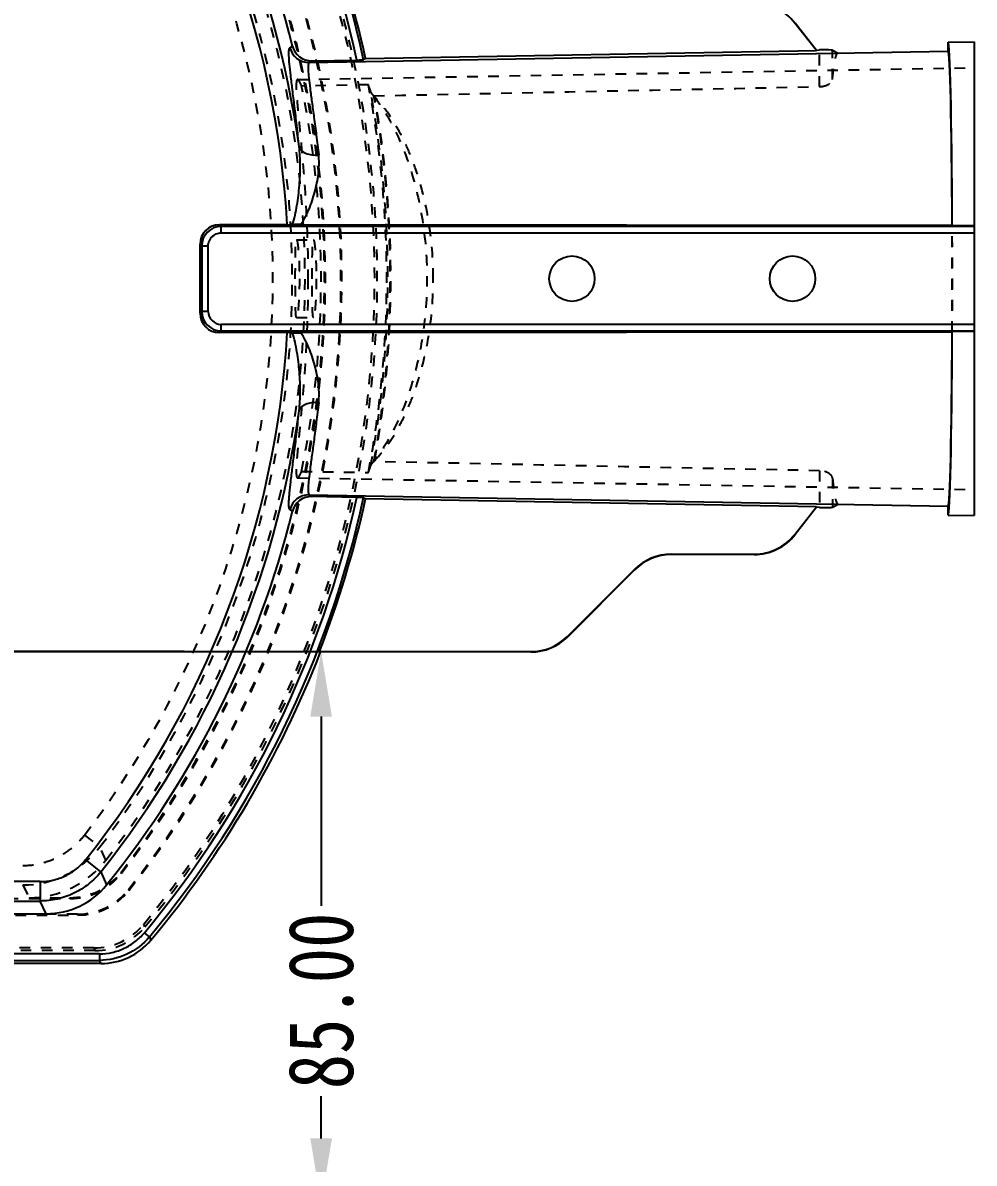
# Model space of a CAD drawing. Header units: millimetres. Extents: x -946 to 3963, y -10008 to 1396.
# Drawn here: x 189.6 to 336.3, y -49.7 to 126 of the extents above; entities that cross this region are included whole.
import ezdxf

# ---------------------------------------------------------------- set-up
doc = ezdxf.new("R2010")
doc.units = ezdxf.units.MM
doc.header["$LTSCALE"] = 16.335
doc.header["$PDMODE"] = 3
doc.header["$PDSIZE"] = 0.3125
doc.linetypes.add('HIDDEN', pattern=[0.2, 0.1, -0.1])
doc.layers.get('0').update_dxf_attribs({"linetype": 'CONTINUOUS'})
doc.layers.get('Defpoints').update_dxf_attribs({"linetype": 'CONTINUOUS'})
doc.layers.add('DEFAULT_2', color=8, linetype='HIDDEN')
doc.styles.get("Standard").update_dxf_attribs({"font": 'txt', "width": 0.8})
doc.dimstyles.new('11', dxfattribs={"dimtxt": 10, "dimasz": 10, "dimexe": 0, "dimexo": 0, "dimgap": 0, "dimtad": 0, "dimzin": 0, "dimdsep": 46, "dimtxsty": 'Standard', "dimcen": 0, "dimclrd": 4, "dimclre": 4, "dimclrt": 6, "dimazin": 0, "dimtfac": 1, "dimtofl": 0, "dimtmove": 0, "dimatfit": 3, "dimfxl": 0, "dimtolj": 1, "dimtzin": 0, "dimarcsym": 0})

# ---------------------------------------------------------------- blocks, each defined once
blk = doc.blocks.new('*D11')
at = {"color": 4, "lineweight": -2}
for p, q in [((214.49, 29.13), (172.52, 29.13)), ((172.52, 19.13), (172.52, -28.32)), ((172.52, -140.87), (172.52, -61.66)), ((214.49, -150.87), (172.52, -150.87))]:
    blk.add_line(p, q, dxfattribs=at)
at = {"color": 4}
for points in [[(170.86, 19.13), (174.19, 19.13), (172.52, 29.13)], [(170.86, -140.87), (174.19, -140.87), (172.52, -150.87)]]:
    blk.add_solid(points, dxfattribs=at)
at = {"layer": 'Defpoints', "color": 0}
for p in [(172.52, 29.13), (214.49, 29.13), (214.49, -150.87)]:
    blk.add_point(p, dxfattribs=at)
at = {"color": 6, "insert": (172.52, -44.99), "char_height": 10, "attachment_point": 5, "rotation": 90}
blk.add_mtext('\\A1;180.00', dxfattribs=at)
blk = doc.blocks.new('*D69')
at = {"color": 4, "lineweight": -2}
for p, q in [((186.91, 29.13), (235.6, 29.13)), ((235.6, 19.13), (235.6, -10.01)), ((235.6, -45.87), (235.6, -39.35)), ((226.92, -55.87), (235.6, -55.87))]:
    blk.add_line(p, q, dxfattribs=at)
at = {"color": 4}
for points in [[(233.93, 19.13), (237.27, 19.13), (235.6, 29.13)], [(233.93, -45.87), (237.27, -45.87), (235.6, -55.87)]]:
    blk.add_solid(points, dxfattribs=at)
at = {"layer": 'Defpoints', "color": 0}
for p in [(186.91, 29.13), (226.92, -55.87), (235.6, -55.87)]:
    blk.add_point(p, dxfattribs=at)
at = {"color": 6, "insert": (235.6, -24.68), "char_height": 10, "attachment_point": 5, "rotation": 90}
blk.add_mtext('\\A1;85.00', dxfattribs=at)

msp = doc.modelspace()

# ---------------------------------------------------------------- linework, layer by layer
at = {"color": 7, "linetype": 'Continuous'}
for p, q in [((308.622, 125.965), (308.663, 125.998)), ((311.934, 121.714), (308.622, 125.965)), ((308.663, 125.998), (311.932, 121.802)), ((332.261, 123.011), (336.261, 123.081)), ((332.261, 121.611), (332.261, 123.011)), ((336.261, 123.079), (336.261, 50.082)), ((230.796, 122.156), (231.202, 122.415)), ((233.757, 119.878), (332.261, 121.611)), ((242.443, 120.5), (311.934, 121.714)), ((311.932, 121.802), (312.413, 121.81)), ((311.932, 121.802), (311.934, 121.714)), ((314.41, 121.79), (315.313, 121.301)), ((234.165, 120.142), (233.757, 119.878)), ((234.165, 120.142), (241.131, 120.264)), ((242.144, 120.309), (242.443, 120.5)), ((230.392, 94.895), (219.937, 94.895)), ((219.937, 94.895), (220.201, 94.63)), ((232.465, 94.909), (332.855, 94.813)), ((336.261, 94.63), (220.201, 94.63)), ((220.201, 93.632), (220.201, 94.63)), ((220.201, 93.632), (336.261, 93.632)), ((332.881, 94.737), (332.855, 94.813)), ((336.261, 94.734), (332.881, 94.737)), ((217.205, 91.634), (216.941, 91.899)), ((216.941, 81.262), (216.941, 91.899)), ((217.205, 91.634), (218.204, 91.634)), ((217.205, 91.634), (217.205, 81.527)), ((218.204, 81.527), (218.204, 91.634)), ((216.941, 81.262), (217.205, 81.527)), ((218.204, 81.527), (217.205, 81.527)), ((336.261, 79.53), (220.201, 79.53)), ((220.201, 78.531), (220.201, 79.53)), ((220.201, 78.531), (219.937, 78.266)), ((230.392, 78.266), (219.937, 78.266)), ((220.201, 78.531), (336.261, 78.531)), ((332.855, 78.348), (232.465, 78.252)), ((332.855, 78.348), (332.881, 78.424)), ((336.261, 78.428), (332.881, 78.424)), ((233.757, 53.284), (332.261, 51.55)), ((233.757, 53.284), (234.165, 53.019)), ((241.131, 52.898), (234.165, 53.019)), ((242.443, 52.661), (242.144, 52.852)), ((231.202, 50.746), (230.796, 51.006)), ((311.934, 51.447), (242.443, 52.661)), ((308.622, 47.196), (311.934, 51.447)), ((311.932, 51.36), (308.663, 47.164)), ((311.934, 51.447), (311.932, 51.36)), ((312.413, 51.351), (311.932, 51.36)), ((314.41, 51.372), (315.313, 51.861)), ((332.261, 50.15), (332.261, 51.55)), ((332.261, 50.15), (336.261, 50.081)), ((308.663, 47.164), (308.622, 47.196)), ((289.574, 44.133), (302.352, 44.133)), ((289.574, 44.081), (289.574, 44.133)), ((302.352, 44.081), (289.574, 44.081)), ((302.352, 44.133), (302.352, 44.081)), ((273.567, 31.461), (283.88, 41.775)), ((283.917, 41.738), (273.604, 31.424)), ((283.88, 41.775), (283.917, 41.738)), ((273.604, 31.424), (273.567, 31.461)), ((235.36, 29.133), (267.947, 29.133)), ((235.36, 29.133), (235.509, 29.081)), ((267.947, 29.081), (235.509, 29.081)), ((267.947, 29.133), (267.947, 29.081)), ((201.653, -4.777), (199.311, -2.909)), ((201.653, -4.777), (202.542, -6.805)), ((192.285, -6.291), (161.073, -6.291)), ((192.285, -6.291), (192.285, -9.287)), ((161.065, -9.287), (192.285, -9.287)), ((193.226, -11.25), (192.285, -9.287)), ((160.746, -11.25), (193.226, -11.25)), ((209.127, -14.826), (208.359, -14.188)), ((209.127, -14.826), (209.347, -15.328)), ((201.447, -17.431), (157.961, -17.431)), ((201.447, -17.431), (201.447, -18.429)), ((201.677, -18.919), (157.881, -18.919)), ((157.961, -18.429), (201.447, -18.429)), ((201.677, -18.919), (201.447, -18.429))]:
    msp.add_line(p, q, dxfattribs=at)
for centre in [(274.261, 86.581), (308.261, 86.581)]:
    msp.add_circle(centre, 3.5, dxfattribs=at)
for centre, radius, start, end in [((87.133, 86.581), 158.638, 12.27546, 39.7349), ((87.133, 86.581), 157.639, 12.33754, 39.7349), ((87.133, 86.581), 148.459, 13.96747, 38.97872), ((87.133, 86.581), 146.496, 7.98695, 38.58082), ((87.133, 86.581), 143.5, 3.32159, 38.58082), ((87.133, 86.581), 158.971, 12.31995, 21.18448), ((302.352, 121.081), 7.948, 37.92396, 90), ((233.71, 122.879), 3.002, 193.9483, 270.88908), ((234.111, 123.139), 2.998, 193.99065, 271.04162), ((230.394, 151.042), 56.146, 269.99792, 270.77825), ((232.442, 2.815), 92.094, 89.98582, 90.80003), ((220.207, 91.629), 3.001, 90.11017, 179.88983), ((220.207, 81.533), 3.001, 180.11017, 269.88983), ((220.2, 81.526), 1.996, 179.96671, 270.03317), ((87.133, 86.581), 143.5, 321.41918, 356.67841), ((230.4, 23.07), 55.196, 89.21503, 90.0088), ((232.405, 164.981), 86.729, 269.17478, 270.03937), ((87.133, 86.581), 146.496, 321.41918, 352.01305), ((87.133, 86.581), 157.639, 320.2651, 347.66246), ((87.133, 86.581), 158.638, 320.2651, 347.72454), ((233.71, 50.282), 3.002, 89.11058, 166.05168), ((234.111, 50.022), 2.998, 88.95816, 166.00976), ((87.133, 86.581), 158.971, 338.81552, 347.68005), ((87.133, 86.581), 148.459, 321.02128, 346.03252), ((302.352, 52.081), 7.948, 270, 322.07604), ((302.352, 52.081), 8, 270, 322.07604), ((289.574, 36.081), 8.052, 90, 135), ((289.574, 36.081), 8, 90, 135), ((267.947, 37.081), 7.948, 270, 315), ((267.947, 37.081), 8, 270, 315), ((87.133, 86.581), 159.128, 320.17671, 338.81724), ((193.227, 0.732), 11.982, 269.99695, 321.02433), ((201.677, -8.934), 9.985, 269.99685, 320.17986)]:
    msp.add_arc(centre, radius, start, end, dxfattribs=at)
for centre, major_axis, ratio, start_param, end_param in [((332.261, 86.581), (0, 36.43), 0.0174551, 4.9381931, 6.28349), ((312.413, 121.752), (2, 0.035), 0.0292994, 0.0518478, 1.5702842), ((332.261, 86.581), (0, 35.031), 0.0174551, -1.3335631, 0.0003047), ((219.945, 91.891), (-2.127, 2.127), 0.9972647, 5.4991567, 7.0672139), ((219.945, 81.27), (2.127, 2.127), 0.9972647, 2.357564, 3.9256213), ((332.261, 86.581), (0, 36.43), 0.0174551, 3.141288, 4.4865848), ((332.261, 86.581), (0, 35.031), 0.0174551, -3.1418973, -1.8080295), ((312.413, 51.41), (2, -0.035), 0.0292994, -1.5702842, -0.0518478)]:
    msp.add_ellipse(centre, major_axis=major_axis, ratio=ratio, start_param=start_param, end_param=end_param, dxfattribs=at)
for points, knots in [([(232.207, 106.937), (232.096, 108.023), (231.87, 110.088), (231.52, 113.009), (231.199, 115.569), (230.93, 117.737), (230.738, 119.485), (230.642, 120.671), (230.628, 121.39), (230.648, 121.755), (230.69, 122.002), (230.754, 122.13), (230.796, 122.157)], [0, 0, 0, 0, 0.2134967, 0.4061494, 0.5752647, 0.7181548, 0.8333481, 0.9191431, 0.9504621, 0.9740829, 0.9902731, 1, 1, 1, 1]), ([(233.757, 119.878), (233.716, 119.853), (233.651, 119.734), (233.611, 119.502), (233.592, 119.161), (233.61, 118.488), (233.711, 117.379), (233.911, 115.745), (234.189, 113.716), (234.519, 111.32), (234.88, 108.587), (235.112, 106.654), (235.227, 105.638)], [0, 0, 0, 0, 0.0098904, 0.0260701, 0.0496329, 0.0808863, 0.1665789, 0.2817316, 0.4246331, 0.5937869, 0.7864805, 1, 1, 1, 1]), ([(241.131, 120.264), (241.256, 120.266), (241.438, 120.27), (241.67, 120.277), (241.82, 120.283), (241.945, 120.29), (242.042, 120.294), (242.103, 120.303), (242.136, 120.304), (242.144, 120.309)], [0, 0, 0, 0, 0.3685569, 0.5377045, 0.6875404, 0.8128992, 0.9088835, 0.9720192, 1, 1, 1, 1]), ([(231.157, 94.9), (231.336, 95.368), (231.608, 96.357), (231.888, 97.87), (232.114, 99.408), (232.321, 101.451), (232.434, 103.964), (232.326, 105.963), (232.208, 106.935)], [0, 0, 0, 0, 0.1236901, 0.2519551, 0.3798218, 0.5072546, 0.7583684, 1, 1, 1, 1]), ([(232.208, 106.936), (232.253, 106.729), (232.443, 106.416), (232.829, 106.109), (233.376, 105.82), (234.195, 105.623), (234.882, 105.61), (235.227, 105.638)], [0, 0, 0, 0, 0.180827, 0.2924588, 0.4189747, 0.7051027, 1, 1, 1, 1]), ([(232.465, 94.909), (233.017, 95.737), (233.694, 97.069), (234.354, 98.914), (234.737, 100.293), (235.037, 101.661), (235.243, 103.011), (235.303, 104.338), (235.262, 105.21), (235.227, 105.638)], [0, 0, 0, 0, 0.2651551, 0.3948114, 0.5219779, 0.646482, 0.7677606, 0.885599, 1, 1, 1, 1]), ([(218.789, 93.047), (218.973, 93.23), (219.416, 93.53), (219.942, 93.631), (220.201, 93.632)], [0, 0, 0, 0, 0.499995, 1, 1, 1, 1]), ([(218.204, 91.634), (218.205, 91.894), (218.306, 92.42), (218.606, 92.863), (218.789, 93.047)], [0, 0, 0, 0, 0.500005, 1, 1, 1, 1]), ([(232.208, 66.226), (232.326, 67.198), (232.434, 69.197), (232.321, 71.711), (232.114, 73.753), (231.888, 75.291), (231.608, 76.805), (231.336, 77.793), (231.157, 78.261)], [0, 0, 0, 0, 0.2416316, 0.4927454, 0.6201782, 0.7480449, 0.8763099, 1, 1, 1, 1]), ([(235.227, 67.524), (235.262, 67.952), (235.303, 68.823), (235.243, 70.15), (235.037, 71.501), (234.737, 72.868), (234.354, 74.248), (233.694, 76.092), (233.017, 77.425), (232.465, 78.252)], [0, 0, 0, 0, 0.1144012, 0.2322397, 0.353518, 0.4780225, 0.6051891, 0.7348451, 1, 1, 1, 1]), ([(232.208, 66.225), (232.253, 66.433), (232.443, 66.745), (232.829, 67.052), (233.376, 67.341), (234.195, 67.539), (234.882, 67.551), (235.227, 67.524)], [0, 0, 0, 0, 0.1808293, 0.292465, 0.4189855, 0.705114, 1, 1, 1, 1]), ([(235.227, 67.524), (235.112, 66.508), (234.881, 64.582), (234.521, 61.855), (234.191, 59.461), (233.912, 57.431), (233.713, 55.796), (233.614, 54.687), (233.597, 54.012), (233.614, 53.666), (233.652, 53.431), (233.715, 53.308), (233.756, 53.284)], [0, 0, 0, 0, 0.2133617, 0.4048709, 0.574175, 0.7176614, 0.8324792, 0.9180959, 0.9496375, 0.973569, 0.9900408, 1, 1, 1, 1]), ([(230.796, 51.005), (230.754, 51.032), (230.691, 51.164), (230.651, 51.413), (230.633, 51.784), (230.642, 52.268), (230.676, 52.867), (230.761, 53.889), (230.932, 55.439), (231.201, 57.609), (231.521, 60.167), (231.871, 63.082), (232.096, 65.14), (232.207, 66.225)], [0, 0, 0, 0, 0.0098022, 0.0262885, 0.0502789, 0.0818855, 0.1210451, 0.1676115, 0.2824689, 0.4259387, 0.5951973, 0.7866593, 1, 1, 1, 1]), ([(242.144, 52.852), (242.136, 52.857), (242.103, 52.858), (242.042, 52.867), (241.945, 52.872), (241.82, 52.878), (241.67, 52.884), (241.438, 52.892), (241.256, 52.896), (241.131, 52.898)], [0, 0, 0, 0, 0.0279798, 0.0911136, 0.1870957, 0.3124512, 0.4622862, 0.6314376, 1, 1, 1, 1]), ([(192.285, -6.291), (192.955, -6.284), (194.299, -6.132), (196.215, -5.467), (197.93, -4.384), (198.887, -3.428), (199.311, -2.909)], [0, 0, 0, 0, 0.2499347, 0.5, 0.7500653, 1, 1, 1, 1]), ([(201.653, -4.777), (201.094, -5.476), (199.816, -6.748), (197.529, -8.179), (194.981, -9.079), (193.184, -9.287), (192.285, -9.287)], [0, 0, 0, 0, 0.2503203, 0.4992385, 0.7485062, 1, 1, 1, 1]), ([(201.447, -17.431), (202.102, -17.424), (203.416, -17.279), (205.294, -16.642), (206.983, -15.605), (207.935, -14.688), (208.359, -14.188)], [0, 0, 0, 0, 0.2499367, 0.5, 0.7500633, 1, 1, 1, 1]), ([(209.127, -14.826), (208.199, -15.942), (205.821, -17.774), (202.893, -18.429), (201.447, -18.429)], [0, 0, 0, 0, 0.5008121, 1, 1, 1, 1])]:
    msp.add_open_spline(points, degree=3, knots=knots, dxfattribs=at)
at = {"layer": 'DEFAULT_2', "color": 8, "linetype": 'HIDDEN'}
for p, q in [((312.413, 116.167), (312.413, 121.81)), ((314.41, 117.286), (314.41, 121.79)), ((315.259, 121.314), (315.313, 121.301)), ((231.969, 117.26), (336.261, 119.081)), ((242.883, 116.449), (232.594, 116.263)), ((231.816, 92.581), (234.421, 92.581)), ((231.816, 80.581), (234.421, 80.581)), ((232.594, 56.898), (242.883, 56.712)), ((312.413, 56.994), (312.413, 51.351)), ((231.969, 55.901), (336.261, 54.081)), ((314.41, 55.875), (314.41, 51.372)), ((315.313, 51.861), (315.259, 51.848)), ((199.138, 0.877), (201.517, -0.943)), ((202.414, -2.994), (201.517, -0.943)), ((204.709, -4.93), (204.773, -5.07)), ((189.621, -6.82), (190.586, -8.783)), ((190.586, -8.783), (196.829, -8.783)), ((196.895, -8.919), (196.829, -8.783)), ((205.888, -7.536), (205.951, -7.676)), ((161.125, -8.919), (196.895, -8.919)), ((159.092, -11.456), (198.127, -11.456)), ((198.062, -11.319), (159.115, -11.319)), ((198.127, -11.456), (198.062, -11.319)), ((208.447, -13.28), (208.264, -12.866)), ((200.737, -16.919), (158.206, -16.919)), ((200.546, -16.516), (158.271, -16.516)), ((200.546, -16.516), (200.737, -16.919))]:
    msp.add_line(p, q, dxfattribs=at)
for centre, radius, start, end in [((87.133, 86.581), 157.128, 320.54036, 39.45964), ((87.133, 86.581), 156.725, 320.61471, 39.38529), ((87.133, 86.581), 151.528, 321.60242, 38.39758), ((87.133, 86.581), 151.664, 321.57578, 38.42422), ((87.133, 86.581), 148.992, 322.10607, 37.89393), ((87.133, 86.581), 149.128, 322.07863, 37.92137), ((87.133, 86.581), 145.992, 322.15246, 37.84754), ((87.133, 86.581), 144.029, 322.57776, 37.42224), ((87.133, 86.581), 141.033, 322.57776, 37.42224), ((87.133, 86.581), 148.459, 348.46661, 11.53339), ((87.133, 86.581), 158.588, 349.14412, 10.85588), ((87.133, 86.581), 158.743, 349.49544, 10.50456), ((87.133, 86.581), 159.128, 349.80255, 10.19745), ((87.133, 86.581), 159.215, 349.87726, 10.12274), ((189.617, 8.166), 14.986, 270.01287, 322.56492), ((190.587, 6.195), 14.978, 269.99669, 322.15577), ((196.829, 1.202), 9.985, 269.99648, 322.10958), ((196.896, 1.066), 9.985, 269.99649, 322.08214), ((198.062, -1.334), 9.985, 269.99659, 321.60584), ((198.128, -1.471), 9.985, 269.99659, 321.57919), ((200.547, -6.531), 9.985, 269.99675, 320.61795), ((200.737, -6.934), 9.985, 269.99677, 320.5436)]:
    msp.add_arc(centre, radius, start, end, dxfattribs=at)
for centre, major_axis, ratio, start_param, end_param in [((332.261, 86.581), (0, 35.031), 0.0174551, -1.8080295, -1.3335631), ((332.261, 86.581), (0, 36.43), 0.0174551, -1.7966005, -1.3449922), ((315.261, 86.581), (0, 34.734), 0.0524078, -3.6280003, -3.1425074)]:
    msp.add_ellipse(centre, major_axis=major_axis, ratio=ratio, start_param=start_param, end_param=end_param, dxfattribs=at)
for points, knots in [([(314.41, 117.286), (314.468, 117.867), (314.58, 118.871), (314.756, 120.022), (314.914, 120.697), (315.007, 120.991), (315.088, 121.161), (315.149, 121.258), (315.216, 121.314), (315.259, 121.314)], [0, 0, 0, 0, 0.4188884, 0.7251558, 0.8349351, 0.9158817, 0.9458498, 0.9692413, 1, 1, 1, 1]), ([(231.969, 117.26), (231.903, 117.259), (231.826, 117.104), (231.794, 116.907), (231.768, 116.641), (231.761, 116.311), (231.767, 115.906), (231.786, 115.433), (231.833, 114.665), (231.924, 113.54), (232.069, 111.998), (232.246, 110.212), (232.523, 107.396), (232.886, 103.412), (233.257, 98.181), (233.513, 92.497), (233.574, 88.578), (233.574, 86.581)], [0, 0, 0, 0, 0.0064188, 0.0125874, 0.0210483, 0.0318379, 0.0449435, 0.0603366, 0.0779815, 0.1198733, 0.1702963, 0.2287835, 0.2946734, 0.4459345, 0.6183501, 0.8054205, 1, 1, 1, 1]), ([(232.594, 116.263), (232.534, 116.41), (232.425, 116.664), (232.257, 116.981), (232.124, 117.177), (232.014, 117.261), (231.969, 117.26)], [0, 0, 0, 0, 0.3956154, 0.6911385, 0.8885113, 1, 1, 1, 1]), ([(243.215, 115.522), (243.187, 115.608), (243.082, 115.92), (242.97, 116.229), (242.883, 116.449)], [0, 0, 0, 0, 0.2778079, 1, 1, 1, 1]), ([(312.413, 116.167), (312.678, 116.173), (313.064, 116.226), (313.535, 116.39), (314.011, 116.628), (314.379, 116.976), (314.41, 117.286)], [0, 0, 0, 0, 0.328441, 0.4781411, 0.6135721, 1, 1, 1, 1]), ([(243.869, 114.564), (243.719, 114.717), (243.462, 115.011), (243.27, 115.356), (243.215, 115.522)], [0, 0, 0, 0, 0.5510026, 1, 1, 1, 1]), ([(243.747, 114.753), (244.963, 113.163), (247.217, 109.373), (249.781, 102.765), (251.508, 95), (252.121, 86.581), (251.508, 78.161), (249.781, 70.396), (247.217, 63.788), (244.963, 59.998), (243.747, 58.408)], [0, 0, 0, 0, 0.1008157, 0.2205438, 0.3557432, 0.5000016, 0.6442588, 0.7794564, 0.8991843, 1, 1, 1, 1]), ([(252.886, 86.581), (252.886, 89.578), (252.428, 95.343), (250.75, 102.166), (248.87, 106.934), (247.344, 109.942), (245.705, 112.479), (244.489, 113.934), (243.869, 114.564)], [0, 0, 0, 0, 0.2995762, 0.5751338, 0.6987203, 0.8111363, 0.9117015, 1, 1, 1, 1]), ([(231.626, 86.581), (231.626, 86.971), (231.626, 87.736), (231.63, 88.848), (231.638, 89.872), (231.652, 90.77), (231.671, 91.423), (231.693, 91.856), (231.711, 92.107), (231.73, 92.304), (231.755, 92.45), (231.774, 92.533), (231.802, 92.581), (231.816, 92.581)], [0, 0, 0, 0, 0.1942929, 0.3814833, 0.5537703, 0.7047544, 0.8287439, 0.8790451, 0.9209468, 0.9540584, 0.9781066, 0.9931218, 1, 1, 1, 1]), ([(231.816, 92.581), (231.83, 92.581), (231.861, 92.534), (231.887, 92.451), (231.923, 92.304), (231.958, 92.108), (231.995, 91.856), (232.047, 91.424), (232.108, 90.771), (232.169, 89.874), (232.217, 88.849), (232.247, 87.737), (232.254, 86.971), (232.254, 86.581)], [0, 0, 0, 0, 0.0071553, 0.0225284, 0.0468978, 0.0802689, 0.1223625, 0.1727781, 0.2967651, 0.4475137, 0.619418, 0.8061565, 1, 1, 1, 1]), ([(234.229, 86.581), (234.229, 86.971), (234.23, 87.736), (234.235, 88.848), (234.243, 89.872), (234.257, 90.77), (234.276, 91.423), (234.298, 91.856), (234.317, 92.107), (234.336, 92.304), (234.361, 92.45), (234.379, 92.533), (234.408, 92.581), (234.421, 92.581)], [0, 0, 0, 0, 0.1943104, 0.3815064, 0.5537759, 0.704746, 0.828725, 0.8790333, 0.920946, 0.9540597, 0.9781123, 0.9931309, 1, 1, 1, 1]), ([(234.421, 92.581), (234.436, 92.581), (234.466, 92.534), (234.493, 92.451), (234.529, 92.304), (234.564, 92.108), (234.6, 91.856), (234.652, 91.424), (234.712, 90.771), (234.773, 89.874), (234.82, 88.849), (234.851, 87.737), (234.858, 86.971), (234.858, 86.581)], [0, 0, 0, 0, 0.0071544, 0.0225223, 0.0468899, 0.0802641, 0.122355, 0.1727684, 0.2967554, 0.4475007, 0.6194087, 0.8061579, 1, 1, 1, 1]), ([(231.816, 80.581), (231.802, 80.581), (231.774, 80.628), (231.755, 80.711), (231.73, 80.858), (231.711, 81.054), (231.693, 81.305), (231.671, 81.739), (231.652, 82.391), (231.638, 83.289), (231.63, 84.314), (231.626, 85.425), (231.626, 86.191), (231.626, 86.581)], [0, 0, 0, 0, 0.0068762, 0.0218908, 0.0459374, 0.079046, 0.1209464, 0.1712474, 0.2952407, 0.4462295, 0.6185152, 0.8057032, 1, 1, 1, 1]), ([(233.574, 86.581), (233.574, 84.583), (233.513, 80.664), (233.257, 74.981), (232.886, 69.75), (232.523, 65.766), (232.246, 62.949), (232.069, 61.162), (231.924, 59.619), (231.832, 58.493), (231.786, 57.725), (231.766, 57.253), (231.761, 56.85), (231.768, 56.521), (231.794, 56.256), (231.827, 56.058), (231.903, 55.902), (231.969, 55.901)], [0, 0, 0, 0, 0.1945816, 0.3816795, 0.5540074, 0.7053088, 0.7712255, 0.8297353, 0.8802092, 0.922141, 0.939776, 0.9551323, 0.9681882, 0.9789323, 0.9873686, 0.993543, 1, 1, 1, 1]), ([(232.254, 86.581), (232.254, 86.19), (232.247, 85.424), (232.217, 84.312), (232.169, 83.287), (232.108, 82.39), (232.047, 81.738), (231.995, 81.305), (231.958, 81.054), (231.923, 80.857), (231.887, 80.711), (231.861, 80.627), (231.83, 80.581), (231.816, 80.581)], [0, 0, 0, 0, 0.1938455, 0.380603, 0.5525203, 0.7032686, 0.8272532, 0.877662, 0.9197462, 0.9531145, 0.9774792, 0.9928456, 1, 1, 1, 1]), ([(234.421, 80.581), (234.408, 80.581), (234.38, 80.628), (234.361, 80.711), (234.336, 80.858), (234.317, 81.054), (234.298, 81.306), (234.276, 81.739), (234.257, 82.392), (234.243, 83.289), (234.235, 84.314), (234.23, 85.425), (234.229, 86.191), (234.229, 86.581)], [0, 0, 0, 0, 0.0068709, 0.0218824, 0.0459333, 0.0790552, 0.1209676, 0.171277, 0.2952736, 0.4462574, 0.6185379, 0.805716, 1, 1, 1, 1]), ([(234.858, 86.581), (234.858, 86.19), (234.851, 85.424), (234.82, 84.312), (234.773, 83.287), (234.712, 82.39), (234.652, 81.738), (234.6, 81.305), (234.564, 81.054), (234.529, 80.857), (234.493, 80.711), (234.466, 80.627), (234.436, 80.581), (234.421, 80.581)], [0, 0, 0, 0, 0.1938674, 0.3806322, 0.5525285, 0.7032611, 0.827232, 0.8776448, 0.9197369, 0.953104, 0.977474, 0.9928496, 1, 1, 1, 1]), ([(243.869, 58.597), (244.489, 59.227), (245.704, 60.683), (247.344, 63.218), (248.871, 66.225), (250.749, 70.994), (252.416, 77.821), (252.886, 83.585), (252.886, 86.581)], [0, 0, 0, 0, 0.0883148, 0.1888346, 0.3011691, 0.4248071, 0.7005379, 1, 1, 1, 1]), ([(243.215, 57.64), (243.27, 57.805), (243.462, 58.151), (243.719, 58.445), (243.869, 58.597)], [0, 0, 0, 0, 0.4489974, 1, 1, 1, 1]), ([(231.969, 55.901), (232.014, 55.9), (232.125, 55.983), (232.256, 56.179), (232.425, 56.497), (232.534, 56.751), (232.594, 56.898)], [0, 0, 0, 0, 0.1109413, 0.3083385, 0.6042545, 1, 1, 1, 1]), ([(242.883, 56.712), (242.91, 56.78), (243.028, 57.086), (243.135, 57.397), (243.215, 57.64)], [0, 0, 0, 0, 0.2220909, 1, 1, 1, 1]), ([(314.41, 55.875), (314.379, 56.186), (314.011, 56.533), (313.535, 56.771), (313.064, 56.935), (312.678, 56.988), (312.413, 56.994)], [0, 0, 0, 0, 0.3864392, 0.5218652, 0.6715616, 1, 1, 1, 1]), ([(189.621, -3.824), (190.535, -3.818), (192.369, -3.609), (194.968, -2.666), (197.297, -1.175), (198.578, 0.155), (199.138, 0.877)], [0, 0, 0, 0, 0.2500069, 0.500005, 0.7500009, 1, 1, 1, 1])]:
    msp.add_open_spline(points, degree=3, knots=knots, dxfattribs=at)
for points in [[(243.747, 114.753), (266.635, 115.228), (289.524, 115.699), (312.413, 116.167)], [(312.413, 56.994), (289.524, 57.462), (266.635, 57.934), (243.747, 58.408)]]:
    msp.add_open_spline(points, degree=3, dxfattribs=at)

# ---------------------------------------------------------------- dimensions: what is measured, and where the dimension line sits
for base, p1, p2, picture, middle in [((172.525, 29.128), (214.486, -150.872), (214.486, 29.128), '*D11', (172.525, -44.99)), ((235.598, -55.872), (186.913, 29.128), (226.923, -55.872), '*D69', (235.598, -24.681))]:
    dim = msp.add_linear_dim(base=base, p1=p1, p2=p2, angle=90, dimstyle='11')
    dim.commit()
    dim.dimension.update_dxf_attribs({"geometry": picture, "text_midpoint": middle, "dimtype": 160})

doc.saveas('drawing.dxf')
